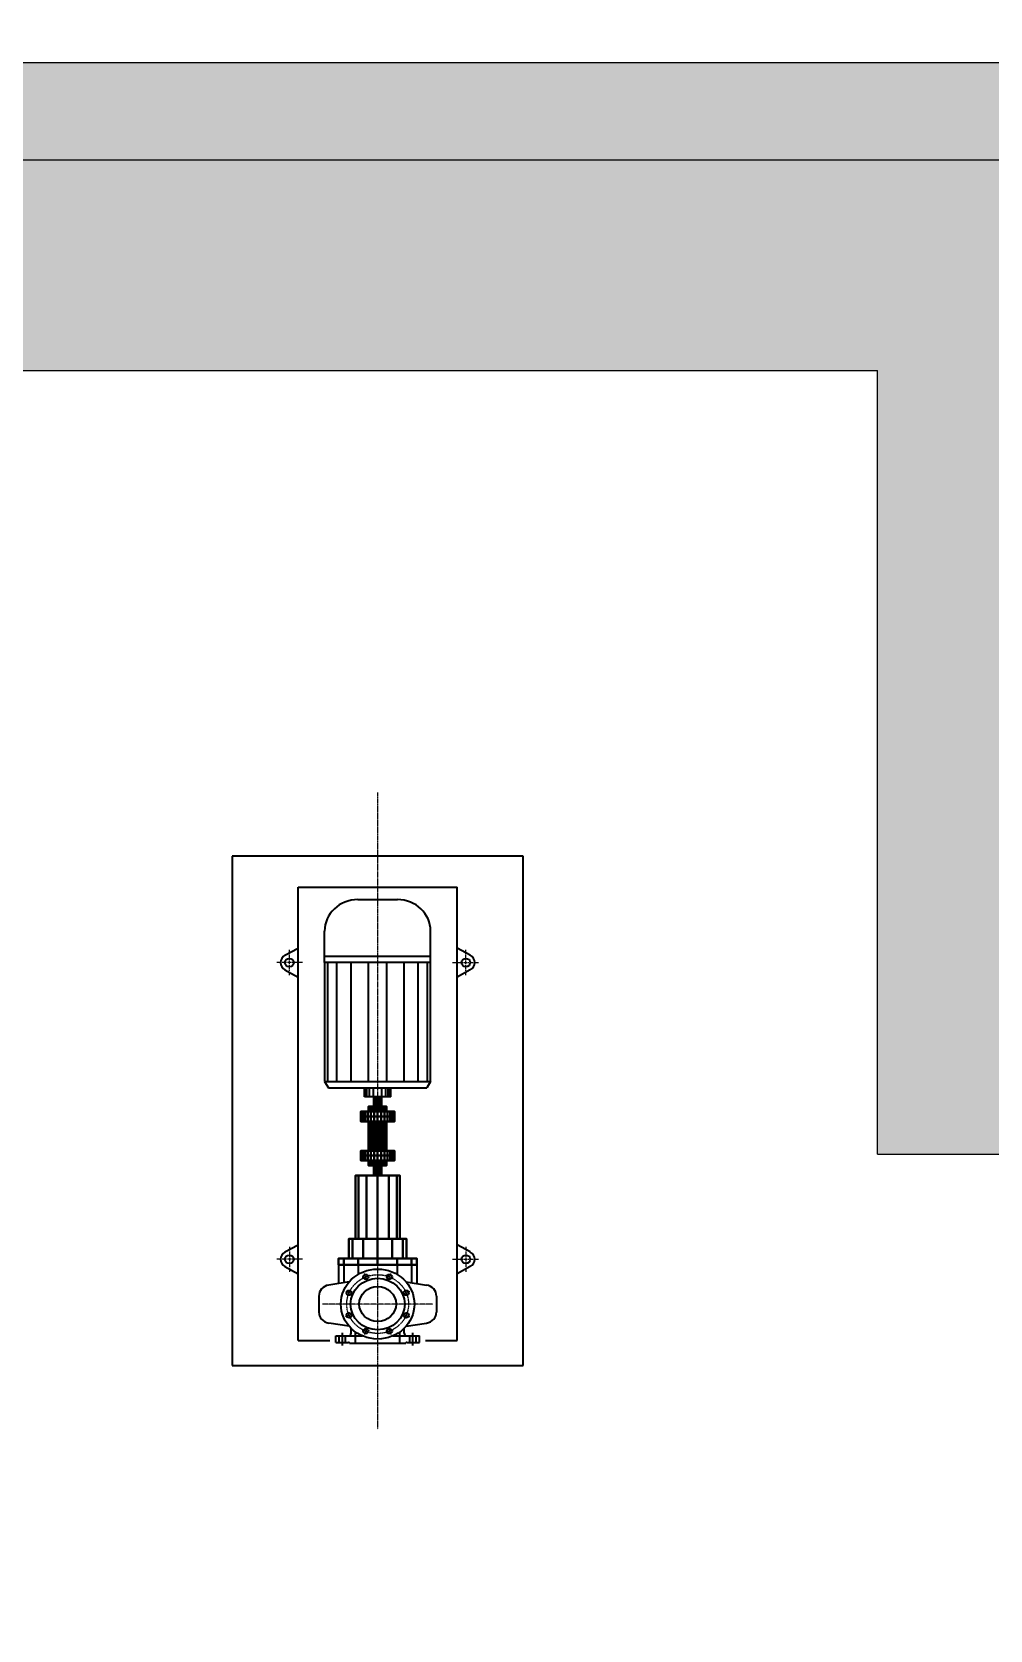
# Model space of a CAD drawing. Extents: x -12047294 to -5625356, y -1456591 to -622873.
# Drawn here: x -5758884 to -5755463, y -691948 to -686239 of the extents above; entities that cross this region are included whole.
import ezdxf

# ---------------------------------------------------------------- set-up
doc = ezdxf.new("R2010")
doc.units = 0
doc.header["$LTSCALE"] = 10
doc.header["$MEASUREMENT"] = 0
doc.linetypes.add('CENTER', pattern=[2, 1.25, -0.25, 0.25, -0.25])
doc.linetypes.add('DASHDOT', pattern=[1, 0.5, -0.25, 0, -0.25])
for name, color, linetype in [('A-COLUMN', 10, 'Continuous'), ('A-COLUMNH', 252, 'Continuous'), ('A-LINE', 4, 'Continuous'), ('A-TEXTROOM-报建', 210, 'Continuous'), ('M-AREA', 156, 'Continuous'), ('M-W-EQUIP-MID', 156, 'DASHDOT')]:
    doc.layers.add(name, color=color, linetype=linetype)
doc.layers.add('M-W-EQUIP', color=156, linetype='Continuous', lineweight=35)

# ---------------------------------------------------------------- blocks, each defined once
blk = doc.blocks.new('A$C50D712EB')
at = {"layer": 'M-AREA'}
blk.add_lwpolyline([(-9230.2, -9300), (19468, -9300), (19468, 2250), (-9230.2, 2250)], close=True, dxfattribs=at)
blk = doc.blocks.new('A$C735E4828')
at = {"layer": 'M-W-EQUIP'}
for p, q in [((-1389.8, -1635.4), (-2429.8, -1635.4)), ((-2429.8, -1635.4), (-2429.8, -3455.4)), ((-1389.8, -3455.4), (-1389.8, -1635.4)), ((-2193.5, -1745.4), (-1626.2, -1745.4)), ((-2193.5, -3365.4), (-2193.5, -1745.4)), ((-1626.2, -3365.4), (-1626.2, -1745.4)), ((-1980.8, -1790.4), (-1838.8, -1790.4)), ((-2099.1, -2015.6), (-2099.1, -1903)), ((-1720.5, -2015.6), (-1720.5, -1903)), ((-2240.7, -1989.4), (-2193.5, -1963.4)), ((-1720.5, -1993.1), (-2099.1, -1993.1)), ((-1578.9, -1989.4), (-1626.2, -1963.4)), ((-2240.7, -2041.3), (-2193.5, -2067.3)), ((-1720.5, -2015.6), (-2099.1, -2015.6)), ((-2099.1, -2015.6), (-2099.1, -2440)), ((-2087.9, -2440), (-2087.9, -2015.6)), ((-2055, -2440), (-2055, -2015.6)), ((-2004.6, -2440), (-2004.6, -2015.6)), ((-1942.7, -2440), (-1942.7, -2015.6)), ((-1876.9, -2440), (-1876.9, -2015.6)), ((-1815.1, -2440), (-1815.1, -2015.6)), ((-1764.7, -2440), (-1764.7, -2015.6)), ((-1731.8, -2440), (-1731.8, -2015.6)), ((-1720.5, -2440), (-1720.5, -2015.6)), ((-1578.9, -2041.3), (-1626.2, -2067.3)), ((-2099.1, -2440), (-1720.5, -2440)), ((-2099.1, -2440), (-2085.2, -2462.5)), ((-1720.5, -2440), (-1734.4, -2462.5)), ((-2085.2, -2462.5), (-1734.4, -2462.5)), ((-1957.1, -2494.7), (-1957.1, -2462.5)), ((-1862.5, -2494.7), (-1957.1, -2494.7)), ((-1953.8, -2494.7), (-1953.8, -2462.5)), ((-1948, -2494.7), (-1948, -2462.5)), ((-1938.5, -2494.7), (-1938.5, -2462.5)), ((-1924.9, -2494.7), (-1924.9, -2462.5)), ((-1894.7, -2494.7), (-1894.7, -2462.5)), ((-1881.1, -2494.7), (-1881.1, -2462.5)), ((-1871.7, -2494.7), (-1871.7, -2462.5)), ((-1865.8, -2494.7), (-1865.8, -2462.5)), ((-1862.5, -2494.7), (-1862.5, -2462.5)), ((-2240.7, -3049.4), (-2193.5, -3023.4)), ((-1578.9, -3049.4), (-1626.2, -3023.4)), ((-2240.7, -3101.3), (-2193.5, -3127.3)), ((-2049.8, -3095.4), (-2049.8, -3162.1)), ((-2031, -3095.4), (-2031, -3159.2)), ((-1979.8, -3095.4), (-1979.8, -3129.6)), ((-1839.8, -3095.4), (-1839.8, -3129.6)), ((-1788.6, -3095.4), (-1788.6, -3159.2)), ((-1769.8, -3095.4), (-1769.8, -3162.1)), ((-1578.9, -3101.3), (-1626.2, -3127.3)), ((-2011.4, -3156.2), (-2084.6, -3167.4)), ((-1808.2, -3156.2), (-1735, -3167.4)), ((-2119.9, -3206.9), (-2119.9, -3263.8)), ((-2119.9, -3206.9), (-2119.9, -3263.8)), ((-1699.7, -3206.9), (-1699.7, -3263.8)), ((-2011.4, -3314.5), (-2084.6, -3303.3)), ((-1808.2, -3314.5), (-1735, -3303.3)), ((-2193.5, -3365.4), (-2080.5, -3365.4)), ((-2059.5, -3349.4), (-1963.7, -3349.4)), ((-2059.5, -3372.4), (-2059.5, -3349.4)), ((-2047.4, -3372.4), (-2047.4, -3349.4)), ((-2035.9, -3383.9), (-2035.9, -3337.9)), ((-2024.3, -3372.4), (-2024.3, -3349.4)), ((-2004.4, -3339.4), (-2004.4, -3322.1)), ((-1988.6, -3375.4), (-1988.6, -3335.4)), ((-1856, -3349.4), (-1760.1, -3349.4)), ((-1831, -3375.4), (-1831, -3335.4)), ((-1815.3, -3339.4), (-1815.3, -3322.1)), ((-1795.3, -3372.4), (-1795.3, -3349.4)), ((-1783.8, -3383.9), (-1783.8, -3337.9)), ((-1772.2, -3372.4), (-1772.2, -3349.4)), ((-1760.1, -3372.4), (-1760.1, -3349.4)), ((-1739.1, -3365.4), (-1626.2, -3365.4)), ((-2059.5, -3372.4), (-2013.8, -3372.4)), ((-2010.7, -3375.4), (-1809, -3375.4)), ((-1805.8, -3372.4), (-1760.1, -3372.4)), ((-2429.8, -3455.4), (-1389.8, -3455.4))]:
    blk.add_line(p, q, dxfattribs=at)
for centre, major_axis, start_param, end_param in [((-1980.8, -1903), (-118.3, 0), -1.570796, 0), ((-1838.8, -1903), (-118.3, 0), 3.141593, 4.712389), ((-2225, -2015.4), (31.5, 0), 2.094395, 4.18879), ((-1594.7, -2015.4), (31.5, 0), -1.047198, 1.047198), ((-2225, -2015.4), (-15.8, 0), 3.141593, 9.424778), ((-1594.7, -2015.4), (-15.8, 0), 3.141593, 9.424778), ((-2225, -3075.4), (31.5, 0), 2.094395, 4.18879), ((-2225, -3075.4), (-15.8, 0), 3.141593, 9.424778), ((-1594.7, -3075.4), (31.5, 0), -1.047198, 1.047198), ((-1909.8, -3235.4), (-131.3, 0), 3.141593, 9.424778), ((-1952, -3138.3), (-9.19, 0), 3.141593, 9.424778), ((-2077.9, -3206.9), (-42, 0), -1.410876, 0), ((-1909.8, -3235.4), (-96.6, 0), 3.141593, 9.424778), ((-1741.7, -3206.9), (42, 0), 0, 1.410876), ((-2077.9, -3263.8), (42, 0), 3.141593, 4.552468), ((-1741.7, -3263.8), (-42, 0), 1.730717, 3.141593), ((-2014.9, -3339.4), (-10.5, 0), 1.570796, 3.141593), ((-1952, -3332.4), (-9.19, 0), 3.141593, 9.424778), ((-1804.8, -3339.4), (10.5, 0), 3.141593, 4.712389), ((-2013.8, -3375.4), (3.15, 0), 0, 1.570796), ((-1805.8, -3375.4), (-3.15, 0), -1.570796, 0)]:
    blk.add_ellipse(centre, major_axis=major_axis, ratio=0.951923, start_param=start_param, end_param=end_param, dxfattribs=at)
for centre, major_axis in [((-1594.7, -3075.4), (15.8, 0)), ((-1867.6, -3138.3), (9.19, 0)), ((-2011.7, -3195.2), (9.19, 0)), ((-1909.8, -3235.4), (65.7, 0)), ((-1807.9, -3195.2), (9.19, 0)), ((-2011.7, -3275.5), (9.19, 0)), ((-1807.9, -3275.5), (9.19, 0)), ((-1867.6, -3332.4), (9.19, 0))]:
    blk.add_ellipse(centre, major_axis=major_axis, ratio=0.951923, dxfattribs=at)
for points in [[(-1921.7, -2494.7), (-1921.7, -2530), (-1923.5, -2530), (-1923.5, -2494.7)], [(-1923.5, -2494.7), (-1923.5, -2530), (-1922.9, -2530), (-1922.9, -2494.7)], [(-1922.9, -2494.7), (-1922.9, -2530), (-1920, -2530), (-1920, -2494.7)], [(-1917.9, -2494.7), (-1917.9, -2530), (-1921.7, -2530), (-1921.7, -2494.7)], [(-1920, -2494.7), (-1920, -2530), (-1915.4, -2530), (-1915.4, -2494.7)], [(-1912.7, -2494.7), (-1912.7, -2530), (-1917.9, -2530), (-1917.9, -2494.7)], [(-1915.4, -2494.7), (-1915.4, -2530), (-1909.8, -2530), (-1909.8, -2494.7)], [(-1907, -2494.7), (-1907, -2530), (-1912.7, -2530), (-1912.7, -2494.7)], [(-1909.8, -2494.7), (-1909.8, -2530), (-1904.2, -2530), (-1904.2, -2494.7)], [(-1901.7, -2494.7), (-1901.7, -2530), (-1907, -2530), (-1907, -2494.7)], [(-1904.2, -2494.7), (-1904.2, -2530), (-1899.6, -2530), (-1899.6, -2494.7)], [(-1897.9, -2494.7), (-1897.9, -2530), (-1901.7, -2530), (-1901.7, -2494.7)], [(-1899.6, -2494.7), (-1899.6, -2530), (-1896.7, -2530), (-1896.7, -2494.7)], [(-1896.1, -2494.7), (-1896.1, -2530), (-1897.9, -2530), (-1897.9, -2494.7)], [(-1896.7, -2494.7), (-1896.7, -2530), (-1896.1, -2530), (-1896.1, -2494.7)], [(-1937.8, -2547.7), (-1961.9, -2547.7), (-1969.6, -2547.7), (-1941.9, -2547.7)], [(-1941.9, -2547.7), (-1969.6, -2547.7), (-1967, -2547.7), (-1940.5, -2547.7)], [(-1969.6, -2547.7), (-1969.6, -2565.4), (-1967, -2565.4), (-1967, -2547.7)], [(-1961.9, -2547.7), (-1961.9, -2565.4), (-1969.6, -2565.4), (-1969.6, -2547.7)], [(-1969.6, -2565.4), (-1969.6, -2583), (-1967, -2583), (-1967, -2565.4)], [(-1961.9, -2565.4), (-1961.9, -2583), (-1969.6, -2583), (-1969.6, -2565.4)], [(-1940.5, -2547.7), (-1967, -2547.7), (-1954.5, -2547.7), (-1933.8, -2547.7)], [(-1967, -2547.7), (-1967, -2565.4), (-1954.5, -2565.4), (-1954.5, -2547.7)], [(-1967, -2565.4), (-1967, -2583), (-1954.5, -2583), (-1954.5, -2565.4)], [(-1945.2, -2547.7), (-1945.2, -2565.4), (-1961.9, -2565.4), (-1961.9, -2547.7)], [(-1928.8, -2547.7), (-1945.2, -2547.7), (-1961.9, -2547.7), (-1937.8, -2547.7)], [(-1945.2, -2565.4), (-1945.2, -2583), (-1961.9, -2583), (-1961.9, -2565.4)], [(-1933.8, -2547.7), (-1954.5, -2547.7), (-1934.3, -2547.7), (-1923, -2547.7)], [(-1954.5, -2547.7), (-1954.5, -2565.4), (-1934.3, -2565.4), (-1934.3, -2547.7)], [(-1954.5, -2565.4), (-1954.5, -2583), (-1934.3, -2583), (-1934.3, -2565.4)], [(-1916.5, -2547.7), (-1922.3, -2547.7), (-1945.2, -2547.7), (-1928.8, -2547.7)], [(-1922.3, -2547.7), (-1922.3, -2565.4), (-1945.2, -2565.4), (-1945.2, -2547.7)], [(-1922.3, -2565.4), (-1922.3, -2583), (-1945.2, -2583), (-1945.2, -2565.4)], [(-1937.8, -2530), (-1937.8, -2547.7), (-1941.9, -2547.7), (-1941.9, -2530)], [(-1941.9, -2530), (-1941.9, -2547.7), (-1940.5, -2547.7), (-1940.5, -2530)], [(-1921.7, -2530), (-1937.8, -2530), (-1941.9, -2530), (-1923.5, -2530)], [(-1923.5, -2530), (-1941.9, -2530), (-1940.5, -2530), (-1922.9, -2530)], [(-1940.5, -2530), (-1940.5, -2547.7), (-1933.8, -2547.7), (-1933.8, -2530)], [(-1922.9, -2530), (-1940.5, -2530), (-1933.8, -2530), (-1920, -2530)], [(-1928.8, -2530), (-1928.8, -2547.7), (-1937.8, -2547.7), (-1937.8, -2530)], [(-1917.9, -2530), (-1928.8, -2530), (-1937.8, -2530), (-1921.7, -2530)], [(-1923, -2547.7), (-1934.3, -2547.7), (-1909.8, -2547.7)], [(-1934.3, -2547.7), (-1934.3, -2565.4), (-1909.8, -2565.4), (-1909.8, -2547.7)], [(-1934.3, -2565.4), (-1934.3, -2583), (-1909.8, -2583), (-1909.8, -2565.4)], [(-1933.8, -2530), (-1933.8, -2547.7), (-1923, -2547.7), (-1923, -2530)], [(-1920, -2530), (-1933.8, -2530), (-1923, -2530), (-1915.4, -2530)], [(-1916.5, -2530), (-1916.5, -2547.7), (-1928.8, -2547.7), (-1928.8, -2530)], [(-1912.7, -2530), (-1916.5, -2530), (-1928.8, -2530), (-1917.9, -2530)], [(-1923, -2530), (-1923, -2547.7), (-1909.8, -2547.7), (-1909.8, -2530)], [(-1915.4, -2530), (-1923, -2530), (-1909.8, -2530)], [(-1903.1, -2547.7), (-1897.3, -2547.7), (-1922.3, -2547.7), (-1916.5, -2547.7)], [(-1897.3, -2547.7), (-1897.3, -2565.4), (-1922.3, -2565.4), (-1922.3, -2547.7)], [(-1897.3, -2565.4), (-1897.3, -2583), (-1922.3, -2583), (-1922.3, -2565.4)], [(-1907, -2530), (-1903.1, -2530), (-1916.5, -2530), (-1912.7, -2530)], [(-1903.1, -2530), (-1903.1, -2547.7), (-1916.5, -2547.7), (-1916.5, -2530)], [(-1909.8, -2530), (-1909.8, -2530), (-1896.7, -2530), (-1904.2, -2530)], [(-1909.8, -2530), (-1909.8, -2547.7), (-1896.7, -2547.7), (-1896.7, -2530)], [(-1909.8, -2547.7), (-1909.8, -2547.7), (-1885.4, -2547.7), (-1896.7, -2547.7)], [(-1909.8, -2547.7), (-1909.8, -2565.4), (-1885.4, -2565.4), (-1885.4, -2547.7)], [(-1909.8, -2565.4), (-1909.8, -2583), (-1885.4, -2583), (-1885.4, -2565.4)], [(-1901.7, -2530), (-1890.8, -2530), (-1903.1, -2530), (-1907, -2530)], [(-1904.2, -2530), (-1896.7, -2530), (-1885.8, -2530), (-1899.6, -2530)], [(-1890.8, -2530), (-1890.8, -2547.7), (-1903.1, -2547.7), (-1903.1, -2530)], [(-1890.8, -2547.7), (-1874.5, -2547.7), (-1897.3, -2547.7), (-1903.1, -2547.7)], [(-1897.9, -2530), (-1881.8, -2530), (-1890.8, -2530), (-1901.7, -2530)], [(-1899.6, -2530), (-1885.8, -2530), (-1879.1, -2530), (-1896.7, -2530)], [(-1896.1, -2530), (-1877.7, -2530), (-1881.8, -2530), (-1897.9, -2530)], [(-1874.5, -2547.7), (-1874.5, -2565.4), (-1897.3, -2565.4), (-1897.3, -2547.7)], [(-1874.5, -2565.4), (-1874.5, -2583), (-1897.3, -2583), (-1897.3, -2565.4)], [(-1896.7, -2530), (-1879.1, -2530), (-1877.7, -2530), (-1896.1, -2530)], [(-1896.7, -2530), (-1896.7, -2547.7), (-1885.8, -2547.7), (-1885.8, -2530)], [(-1896.7, -2547.7), (-1885.4, -2547.7), (-1865.1, -2547.7), (-1885.8, -2547.7)], [(-1881.8, -2530), (-1881.8, -2547.7), (-1890.8, -2547.7), (-1890.8, -2530)], [(-1881.8, -2547.7), (-1857.7, -2547.7), (-1874.5, -2547.7), (-1890.8, -2547.7)], [(-1885.8, -2530), (-1885.8, -2547.7), (-1879.1, -2547.7), (-1879.1, -2530)], [(-1885.8, -2547.7), (-1865.1, -2547.7), (-1852.6, -2547.7), (-1879.1, -2547.7)], [(-1885.4, -2547.7), (-1885.4, -2565.4), (-1865.1, -2565.4), (-1865.1, -2547.7)], [(-1885.4, -2565.4), (-1885.4, -2583), (-1865.1, -2583), (-1865.1, -2565.4)], [(-1877.7, -2530), (-1877.7, -2547.7), (-1881.8, -2547.7), (-1881.8, -2530)], [(-1877.7, -2547.7), (-1850, -2547.7), (-1857.7, -2547.7), (-1881.8, -2547.7)], [(-1879.1, -2530), (-1879.1, -2547.7), (-1877.7, -2547.7), (-1877.7, -2530)], [(-1879.1, -2547.7), (-1852.6, -2547.7), (-1850, -2547.7), (-1877.7, -2547.7)], [(-1857.7, -2547.7), (-1857.7, -2565.4), (-1874.5, -2565.4), (-1874.5, -2547.7)], [(-1857.7, -2565.4), (-1857.7, -2583), (-1874.5, -2583), (-1874.5, -2565.4)], [(-1865.1, -2547.7), (-1865.1, -2565.4), (-1852.6, -2565.4), (-1852.6, -2547.7)], [(-1865.1, -2565.4), (-1865.1, -2583), (-1852.6, -2583), (-1852.6, -2565.4)], [(-1850, -2547.7), (-1850, -2565.4), (-1857.7, -2565.4), (-1857.7, -2547.7)], [(-1850, -2565.4), (-1850, -2583), (-1857.7, -2583), (-1857.7, -2565.4)], [(-1852.6, -2547.7), (-1852.6, -2565.4), (-1850, -2565.4), (-1850, -2547.7)], [(-1852.6, -2565.4), (-1852.6, -2583), (-1850, -2583), (-1850, -2565.4)], [(-1961.9, -2583), (-1937.8, -2583), (-1941.9, -2583), (-1969.6, -2583)], [(-1969.6, -2583), (-1941.9, -2583), (-1940.5, -2583), (-1967, -2583)], [(-1967, -2583), (-1940.5, -2583), (-1933.8, -2583), (-1954.5, -2583)], [(-1945.2, -2583), (-1928.8, -2583), (-1937.8, -2583), (-1961.9, -2583)], [(-1954.5, -2583), (-1933.8, -2583), (-1923, -2583), (-1934.3, -2583)], [(-1922.3, -2583), (-1916.5, -2583), (-1928.8, -2583), (-1945.2, -2583)], [(-1937.8, -2583), (-1937.8, -2687.5), (-1941.9, -2687.5), (-1941.9, -2583)], [(-1941.9, -2583), (-1941.9, -2687.5), (-1940.5, -2687.5), (-1940.5, -2583)], [(-1940.5, -2583), (-1940.5, -2687.5), (-1933.8, -2687.5), (-1933.8, -2583)], [(-1928.8, -2583), (-1928.8, -2687.5), (-1937.8, -2687.5), (-1937.8, -2583)], [(-1934.3, -2583), (-1923, -2583), (-1909.8, -2583)], [(-1933.8, -2583), (-1933.8, -2687.5), (-1923, -2687.5), (-1923, -2583)], [(-1916.5, -2583), (-1916.5, -2687.5), (-1928.8, -2687.5), (-1928.8, -2583)], [(-1923, -2583), (-1923, -2687.5), (-1909.8, -2687.5), (-1909.8, -2583)], [(-1897.3, -2583), (-1903.1, -2583), (-1916.5, -2583), (-1922.3, -2583)], [(-1903.1, -2583), (-1903.1, -2687.5), (-1916.5, -2687.5), (-1916.5, -2583)], [(-1909.8, -2583), (-1909.8, -2583), (-1896.7, -2583), (-1885.4, -2583)], [(-1909.8, -2583), (-1909.8, -2687.5), (-1896.7, -2687.5), (-1896.7, -2583)], [(-1890.8, -2583), (-1890.8, -2687.5), (-1903.1, -2687.5), (-1903.1, -2583)], [(-1874.5, -2583), (-1890.8, -2583), (-1903.1, -2583), (-1897.3, -2583)], [(-1885.4, -2583), (-1896.7, -2583), (-1885.8, -2583), (-1865.1, -2583)], [(-1896.7, -2583), (-1896.7, -2687.5), (-1885.8, -2687.5), (-1885.8, -2583)], [(-1857.7, -2583), (-1881.8, -2583), (-1890.8, -2583), (-1874.5, -2583)], [(-1881.8, -2583), (-1881.8, -2687.5), (-1890.8, -2687.5), (-1890.8, -2583)], [(-1865.1, -2583), (-1885.8, -2583), (-1879.1, -2583), (-1852.6, -2583)], [(-1885.8, -2583), (-1885.8, -2687.5), (-1879.1, -2687.5), (-1879.1, -2583)], [(-1850, -2583), (-1877.7, -2583), (-1881.8, -2583), (-1857.7, -2583)], [(-1877.7, -2583), (-1877.7, -2687.5), (-1881.8, -2687.5), (-1881.8, -2583)], [(-1852.6, -2583), (-1879.1, -2583), (-1877.7, -2583), (-1850, -2583)], [(-1879.1, -2583), (-1879.1, -2687.5), (-1877.7, -2687.5), (-1877.7, -2583)], [(-1941.9, -2687.5), (-1969.6, -2687.5), (-1967, -2687.5), (-1940.5, -2687.5)], [(-1937.8, -2687.5), (-1961.9, -2687.5), (-1969.6, -2687.5), (-1941.9, -2687.5)], [(-1969.6, -2687.5), (-1969.6, -2705.2), (-1967, -2705.2), (-1967, -2687.5)], [(-1961.9, -2687.5), (-1961.9, -2705.2), (-1969.6, -2705.2), (-1969.6, -2687.5)], [(-1969.6, -2705.2), (-1969.6, -2722.8), (-1967, -2722.8), (-1967, -2705.2)], [(-1961.9, -2705.2), (-1961.9, -2722.8), (-1969.6, -2722.8), (-1969.6, -2705.2)], [(-1969.6, -2722.8), (-1941.9, -2722.8), (-1940.5, -2722.8), (-1967, -2722.8)], [(-1961.9, -2722.8), (-1937.8, -2722.8), (-1941.9, -2722.8), (-1969.6, -2722.8)], [(-1940.5, -2687.5), (-1967, -2687.5), (-1954.5, -2687.5), (-1933.8, -2687.5)], [(-1967, -2687.5), (-1967, -2705.2), (-1954.5, -2705.2), (-1954.5, -2687.5)], [(-1967, -2705.2), (-1967, -2722.8), (-1954.5, -2722.8), (-1954.5, -2705.2)], [(-1967, -2722.8), (-1940.5, -2722.8), (-1933.8, -2722.8), (-1954.5, -2722.8)], [(-1945.2, -2687.5), (-1945.2, -2705.2), (-1961.9, -2705.2), (-1961.9, -2687.5)], [(-1928.8, -2687.5), (-1945.2, -2687.5), (-1961.9, -2687.5), (-1937.8, -2687.5)], [(-1945.2, -2705.2), (-1945.2, -2722.8), (-1961.9, -2722.8), (-1961.9, -2705.2)], [(-1945.2, -2722.8), (-1928.8, -2722.8), (-1937.8, -2722.8), (-1961.9, -2722.8)], [(-1933.8, -2687.5), (-1954.5, -2687.5), (-1934.3, -2687.5), (-1923, -2687.5)], [(-1954.5, -2687.5), (-1954.5, -2705.2), (-1934.3, -2705.2), (-1934.3, -2687.5)], [(-1954.5, -2705.2), (-1954.5, -2722.8), (-1934.3, -2722.8), (-1934.3, -2705.2)], [(-1954.5, -2722.8), (-1933.8, -2722.8), (-1923, -2722.8), (-1934.3, -2722.8)], [(-1916.5, -2687.5), (-1922.3, -2687.5), (-1945.2, -2687.5), (-1928.8, -2687.5)], [(-1922.3, -2687.5), (-1922.3, -2705.2), (-1945.2, -2705.2), (-1945.2, -2687.5)], [(-1922.3, -2705.2), (-1922.3, -2722.8), (-1945.2, -2722.8), (-1945.2, -2705.2)], [(-1922.3, -2722.8), (-1916.5, -2722.8), (-1928.8, -2722.8), (-1945.2, -2722.8)], [(-1937.8, -2722.8), (-1937.8, -2740.5), (-1941.9, -2740.5), (-1941.9, -2722.8)], [(-1941.9, -2722.8), (-1941.9, -2740.5), (-1940.5, -2740.5), (-1940.5, -2722.8)], [(-1941.9, -2740.5), (-1923.5, -2740.5), (-1922.9, -2740.5), (-1940.5, -2740.5)], [(-1937.8, -2740.5), (-1921.7, -2740.5), (-1923.5, -2740.5), (-1941.9, -2740.5)], [(-1940.5, -2722.8), (-1940.5, -2740.5), (-1933.8, -2740.5), (-1933.8, -2722.8)], [(-1940.5, -2740.5), (-1922.9, -2740.5), (-1920, -2740.5), (-1933.8, -2740.5)], [(-1928.8, -2722.8), (-1928.8, -2740.5), (-1937.8, -2740.5), (-1937.8, -2722.8)], [(-1928.8, -2740.5), (-1917.9, -2740.5), (-1921.7, -2740.5), (-1937.8, -2740.5)], [(-1923, -2687.5), (-1934.3, -2687.5), (-1909.8, -2687.5)], [(-1934.3, -2687.5), (-1934.3, -2705.2), (-1909.8, -2705.2), (-1909.8, -2687.5)], [(-1934.3, -2705.2), (-1934.3, -2722.8), (-1909.8, -2722.8), (-1909.8, -2705.2)], [(-1934.3, -2722.8), (-1923, -2722.8), (-1909.8, -2722.8)], [(-1933.8, -2722.8), (-1933.8, -2740.5), (-1923, -2740.5), (-1923, -2722.8)], [(-1933.8, -2740.5), (-1920, -2740.5), (-1915.4, -2740.5), (-1923, -2740.5)], [(-1916.5, -2722.8), (-1916.5, -2740.5), (-1928.8, -2740.5), (-1928.8, -2722.8)], [(-1916.5, -2740.5), (-1912.7, -2740.5), (-1917.9, -2740.5), (-1928.8, -2740.5)], [(-1921.7, -2740.5), (-1921.7, -2775.8), (-1923.5, -2775.8), (-1923.5, -2740.5)], [(-1923.5, -2740.5), (-1923.5, -2775.8), (-1922.9, -2775.8), (-1922.9, -2740.5)], [(-1923, -2722.8), (-1923, -2740.5), (-1909.8, -2740.5), (-1909.8, -2722.8)], [(-1923, -2740.5), (-1915.4, -2740.5), (-1909.8, -2740.5)], [(-1922.9, -2740.5), (-1922.9, -2775.8), (-1920, -2775.8), (-1920, -2740.5)], [(-1903.1, -2687.5), (-1897.3, -2687.5), (-1922.3, -2687.5), (-1916.5, -2687.5)], [(-1897.3, -2687.5), (-1897.3, -2705.2), (-1922.3, -2705.2), (-1922.3, -2687.5)], [(-1897.3, -2705.2), (-1897.3, -2722.8), (-1922.3, -2722.8), (-1922.3, -2705.2)], [(-1897.3, -2722.8), (-1903.1, -2722.8), (-1916.5, -2722.8), (-1922.3, -2722.8)], [(-1917.9, -2740.5), (-1917.9, -2775.8), (-1921.7, -2775.8), (-1921.7, -2740.5)], [(-1920, -2740.5), (-1920, -2775.8), (-1915.4, -2775.8), (-1915.4, -2740.5)], [(-1912.7, -2740.5), (-1912.7, -2775.8), (-1917.9, -2775.8), (-1917.9, -2740.5)], [(-1903.1, -2722.8), (-1903.1, -2740.5), (-1916.5, -2740.5), (-1916.5, -2722.8)], [(-1903.1, -2740.5), (-1907, -2740.5), (-1912.7, -2740.5), (-1916.5, -2740.5)], [(-1915.4, -2740.5), (-1915.4, -2775.8), (-1909.8, -2775.8), (-1909.8, -2740.5)], [(-1907, -2740.5), (-1907, -2775.8), (-1912.7, -2775.8), (-1912.7, -2740.5)], [(-1909.8, -2687.5), (-1909.8, -2687.5), (-1885.4, -2687.5), (-1896.7, -2687.5)], [(-1909.8, -2687.5), (-1909.8, -2705.2), (-1885.4, -2705.2), (-1885.4, -2687.5)], [(-1909.8, -2705.2), (-1909.8, -2722.8), (-1885.4, -2722.8), (-1885.4, -2705.2)], [(-1909.8, -2722.8), (-1909.8, -2722.8), (-1896.7, -2722.8), (-1885.4, -2722.8)], [(-1909.8, -2722.8), (-1909.8, -2740.5), (-1896.7, -2740.5), (-1896.7, -2722.8)], [(-1909.8, -2740.5), (-1909.8, -2775.8), (-1904.2, -2775.8), (-1904.2, -2740.5)], [(-1909.8, -2740.5), (-1909.8, -2740.5), (-1904.2, -2740.5), (-1896.7, -2740.5)], [(-1901.7, -2740.5), (-1901.7, -2775.8), (-1907, -2775.8), (-1907, -2740.5)], [(-1890.8, -2740.5), (-1901.7, -2740.5), (-1907, -2740.5), (-1903.1, -2740.5)], [(-1896.7, -2740.5), (-1904.2, -2740.5), (-1899.6, -2740.5), (-1885.8, -2740.5)], [(-1904.2, -2740.5), (-1904.2, -2775.8), (-1899.6, -2775.8), (-1899.6, -2740.5)], [(-1890.8, -2687.5), (-1874.5, -2687.5), (-1897.3, -2687.5), (-1903.1, -2687.5)], [(-1890.8, -2722.8), (-1890.8, -2740.5), (-1903.1, -2740.5), (-1903.1, -2722.8)], [(-1874.5, -2722.8), (-1890.8, -2722.8), (-1903.1, -2722.8), (-1897.3, -2722.8)], [(-1881.8, -2740.5), (-1897.9, -2740.5), (-1901.7, -2740.5), (-1890.8, -2740.5)], [(-1897.9, -2740.5), (-1897.9, -2775.8), (-1901.7, -2775.8), (-1901.7, -2740.5)], [(-1885.8, -2740.5), (-1899.6, -2740.5), (-1896.7, -2740.5), (-1879.1, -2740.5)], [(-1899.6, -2740.5), (-1899.6, -2775.8), (-1896.7, -2775.8), (-1896.7, -2740.5)], [(-1877.7, -2740.5), (-1896.1, -2740.5), (-1897.9, -2740.5), (-1881.8, -2740.5)], [(-1896.1, -2740.5), (-1896.1, -2775.8), (-1897.9, -2775.8), (-1897.9, -2740.5)], [(-1874.5, -2687.5), (-1874.5, -2705.2), (-1897.3, -2705.2), (-1897.3, -2687.5)], [(-1874.5, -2705.2), (-1874.5, -2722.8), (-1897.3, -2722.8), (-1897.3, -2705.2)], [(-1896.7, -2687.5), (-1885.4, -2687.5), (-1865.1, -2687.5), (-1885.8, -2687.5)], [(-1896.7, -2722.8), (-1896.7, -2740.5), (-1885.8, -2740.5), (-1885.8, -2722.8)], [(-1885.4, -2722.8), (-1896.7, -2722.8), (-1885.8, -2722.8), (-1865.1, -2722.8)], [(-1879.1, -2740.5), (-1896.7, -2740.5), (-1896.1, -2740.5), (-1877.7, -2740.5)], [(-1896.7, -2740.5), (-1896.7, -2775.8), (-1896.1, -2775.8), (-1896.1, -2740.5)], [(-1881.8, -2687.5), (-1857.7, -2687.5), (-1874.5, -2687.5), (-1890.8, -2687.5)], [(-1881.8, -2722.8), (-1881.8, -2740.5), (-1890.8, -2740.5), (-1890.8, -2722.8)], [(-1857.7, -2722.8), (-1881.8, -2722.8), (-1890.8, -2722.8), (-1874.5, -2722.8)], [(-1885.8, -2687.5), (-1865.1, -2687.5), (-1852.6, -2687.5), (-1879.1, -2687.5)], [(-1885.8, -2722.8), (-1885.8, -2740.5), (-1879.1, -2740.5), (-1879.1, -2722.8)], [(-1865.1, -2722.8), (-1885.8, -2722.8), (-1879.1, -2722.8), (-1852.6, -2722.8)], [(-1885.4, -2687.5), (-1885.4, -2705.2), (-1865.1, -2705.2), (-1865.1, -2687.5)], [(-1885.4, -2705.2), (-1885.4, -2722.8), (-1865.1, -2722.8), (-1865.1, -2705.2)], [(-1877.7, -2687.5), (-1850, -2687.5), (-1857.7, -2687.5), (-1881.8, -2687.5)], [(-1877.7, -2722.8), (-1877.7, -2740.5), (-1881.8, -2740.5), (-1881.8, -2722.8)], [(-1850, -2722.8), (-1877.7, -2722.8), (-1881.8, -2722.8), (-1857.7, -2722.8)], [(-1879.1, -2687.5), (-1852.6, -2687.5), (-1850, -2687.5), (-1877.7, -2687.5)], [(-1879.1, -2722.8), (-1879.1, -2740.5), (-1877.7, -2740.5), (-1877.7, -2722.8)], [(-1852.6, -2722.8), (-1879.1, -2722.8), (-1877.7, -2722.8), (-1850, -2722.8)], [(-1857.7, -2687.5), (-1857.7, -2705.2), (-1874.5, -2705.2), (-1874.5, -2687.5)], [(-1857.7, -2705.2), (-1857.7, -2722.8), (-1874.5, -2722.8), (-1874.5, -2705.2)], [(-1865.1, -2687.5), (-1865.1, -2705.2), (-1852.6, -2705.2), (-1852.6, -2687.5)], [(-1865.1, -2705.2), (-1865.1, -2722.8), (-1852.6, -2722.8), (-1852.6, -2705.2)], [(-1850, -2687.5), (-1850, -2705.2), (-1857.7, -2705.2), (-1857.7, -2687.5)], [(-1850, -2705.2), (-1850, -2722.8), (-1857.7, -2722.8), (-1857.7, -2705.2)], [(-1852.6, -2687.5), (-1852.6, -2705.2), (-1850, -2705.2), (-1850, -2687.5)], [(-1852.6, -2705.2), (-1852.6, -2722.8), (-1850, -2722.8), (-1850, -2705.2)], [(-1988.8, -2775.8), (-1988.8, -3002.5), (-1978.3, -3002.5), (-1978.3, -2775.8)], [(-1978.3, -2775.8), (-1978.3, -3002.5), (-1988.8, -3002.5), (-1988.8, -2775.8)], [(-1927.9, -2775.8), (-1988.8, -2775.8), (-1978.3, -2775.8), (-1925.5, -2775.8)], [(-1925.5, -2775.8), (-1978.3, -2775.8), (-1988.8, -2775.8), (-1927.9, -2775.8)], [(-1978.3, -2775.8), (-1978.3, -3002.5), (-1949.3, -3002.5), (-1949.3, -2775.8)], [(-1949.3, -2775.8), (-1949.3, -3002.5), (-1978.3, -3002.5), (-1978.3, -2775.8)], [(-1918.9, -2775.8), (-1949.3, -2775.8), (-1978.3, -2775.8), (-1925.5, -2775.8)], [(-1925.5, -2775.8), (-1978.3, -2775.8), (-1949.3, -2775.8), (-1918.9, -2775.8)], [(-1949.3, -2775.8), (-1949.3, -3002.5), (-1909.8, -3002.5), (-1909.8, -2775.8)], [(-1909.8, -2775.8), (-1909.8, -3002.5), (-1949.3, -3002.5), (-1949.3, -2775.8)], [(-1909.8, -2775.8), (-1909.8, -2775.8), (-1949.3, -2775.8), (-1918.9, -2775.8)], [(-1918.9, -2775.8), (-1949.3, -2775.8), (-1909.8, -2775.8)], [(-1900.8, -2775.8), (-1870.3, -2775.8), (-1909.8, -2775.8)], [(-1909.8, -2775.8), (-1909.8, -2775.8), (-1870.3, -2775.8), (-1900.8, -2775.8)], [(-1909.8, -2775.8), (-1909.8, -3002.5), (-1870.3, -3002.5), (-1870.3, -2775.8)], [(-1870.3, -2775.8), (-1870.3, -3002.5), (-1909.8, -3002.5), (-1909.8, -2775.8)], [(-1894.2, -2775.8), (-1841.4, -2775.8), (-1870.3, -2775.8), (-1900.8, -2775.8)], [(-1900.8, -2775.8), (-1870.3, -2775.8), (-1841.4, -2775.8), (-1894.2, -2775.8)], [(-1894.2, -2775.8), (-1841.4, -2775.8), (-1830.8, -2775.8), (-1891.7, -2775.8)], [(-1891.7, -2775.8), (-1830.8, -2775.8), (-1841.4, -2775.8), (-1894.2, -2775.8)], [(-1870.3, -2775.8), (-1870.3, -3002.5), (-1841.4, -3002.5), (-1841.4, -2775.8)], [(-1841.4, -2775.8), (-1841.4, -3002.5), (-1870.3, -3002.5), (-1870.3, -2775.8)], [(-1841.4, -2775.8), (-1841.4, -3002.5), (-1830.8, -3002.5), (-1830.8, -2775.8)], [(-1830.8, -2775.8), (-1830.8, -3002.5), (-1841.4, -3002.5), (-1841.4, -2775.8)], [(-1988.8, -3002.5), (-2013.2, -3002.5), (-1999.4, -3002.5), (-1978.3, -3002.5)], [(-1978.3, -3002.5), (-1999.4, -3002.5), (-2013.2, -3002.5), (-1988.8, -3002.5)], [(-2013.2, -3002.5), (-2013.2, -3072.1), (-1999.4, -3072.1), (-1999.4, -3002.5)], [(-1999.4, -3002.5), (-1999.4, -3072.1), (-2013.2, -3072.1), (-2013.2, -3002.5)], [(-1961.5, -3002.5), (-1961.5, -3072.1), (-1999.4, -3072.1), (-1999.4, -3002.5)], [(-1949.3, -3002.5), (-1961.5, -3002.5), (-1999.4, -3002.5), (-1978.3, -3002.5)], [(-1999.4, -3002.5), (-1999.4, -3072.1), (-1961.5, -3072.1), (-1961.5, -3002.5)], [(-1978.3, -3002.5), (-1999.4, -3002.5), (-1961.5, -3002.5), (-1949.3, -3002.5)], [(-1909.8, -3002.5), (-1909.8, -3072.1), (-1961.5, -3072.1), (-1961.5, -3002.5)], [(-1909.8, -3002.5), (-1909.8, -3002.5), (-1961.5, -3002.5), (-1949.3, -3002.5)], [(-1949.3, -3002.5), (-1961.5, -3002.5), (-1909.8, -3002.5)], [(-1961.5, -3002.5), (-1961.5, -3072.1), (-1909.8, -3072.1), (-1909.8, -3002.5)], [(-1858.1, -3002.5), (-1858.1, -3072.1), (-1909.8, -3072.1), (-1909.8, -3002.5)], [(-1870.3, -3002.5), (-1858.1, -3002.5), (-1909.8, -3002.5)], [(-1909.8, -3002.5), (-1909.8, -3072.1), (-1858.1, -3072.1), (-1858.1, -3002.5)], [(-1909.8, -3002.5), (-1909.8, -3002.5), (-1858.1, -3002.5), (-1870.3, -3002.5)], [(-1841.4, -3002.5), (-1820.3, -3002.5), (-1858.1, -3002.5), (-1870.3, -3002.5)], [(-1870.3, -3002.5), (-1858.1, -3002.5), (-1820.3, -3002.5), (-1841.4, -3002.5)], [(-1820.3, -3002.5), (-1820.3, -3072.1), (-1858.1, -3072.1), (-1858.1, -3002.5)], [(-1858.1, -3002.5), (-1858.1, -3072.1), (-1820.3, -3072.1), (-1820.3, -3002.5)], [(-1841.4, -3002.5), (-1820.3, -3002.5), (-1806.4, -3002.5), (-1830.8, -3002.5)], [(-1830.8, -3002.5), (-1806.4, -3002.5), (-1820.3, -3002.5), (-1841.4, -3002.5)], [(-1820.3, -3002.5), (-1820.3, -3072.1), (-1806.4, -3072.1), (-1806.4, -3002.5)], [(-1806.4, -3002.5), (-1806.4, -3072.1), (-1820.3, -3072.1), (-1820.3, -3002.5)], [(-2049.8, -3072.1), (-2049.8, -3095.4), (-2031, -3095.4), (-2031, -3072.1)], [(-2031, -3072.1), (-2031, -3095.4), (-2049.8, -3095.4), (-2049.8, -3072.1)], [(-2013.2, -3072.1), (-2049.8, -3072.1), (-2031, -3072.1), (-1999.4, -3072.1)], [(-1999.4, -3072.1), (-2031, -3072.1), (-2049.8, -3072.1), (-2013.2, -3072.1)], [(-1961.5, -3072.1), (-1979.8, -3072.1), (-2031, -3072.1), (-1999.4, -3072.1)], [(-1999.4, -3072.1), (-2031, -3072.1), (-1979.8, -3072.1), (-1961.5, -3072.1)], [(-1979.8, -3072.1), (-1979.8, -3095.4), (-2031, -3095.4), (-2031, -3072.1)], [(-2031, -3072.1), (-2031, -3095.4), (-1979.8, -3095.4), (-1979.8, -3072.1)], [(-1909.8, -3072.1), (-1909.8, -3095.4), (-1979.8, -3095.4), (-1979.8, -3072.1)], [(-1979.8, -3072.1), (-1979.8, -3095.4), (-1909.8, -3095.4), (-1909.8, -3072.1)], [(-1909.8, -3072.1), (-1909.8, -3072.1), (-1979.8, -3072.1), (-1961.5, -3072.1)], [(-1961.5, -3072.1), (-1979.8, -3072.1), (-1909.8, -3072.1)], [(-1858.1, -3072.1), (-1839.8, -3072.1), (-1909.8, -3072.1)], [(-1909.8, -3072.1), (-1909.8, -3072.1), (-1839.8, -3072.1), (-1858.1, -3072.1)], [(-1839.8, -3072.1), (-1839.8, -3095.4), (-1909.8, -3095.4), (-1909.8, -3072.1)], [(-1909.8, -3072.1), (-1909.8, -3095.4), (-1839.8, -3095.4), (-1839.8, -3072.1)], [(-1820.3, -3072.1), (-1788.6, -3072.1), (-1839.8, -3072.1), (-1858.1, -3072.1)], [(-1858.1, -3072.1), (-1839.8, -3072.1), (-1788.6, -3072.1), (-1820.3, -3072.1)], [(-1788.6, -3072.1), (-1788.6, -3095.4), (-1839.8, -3095.4), (-1839.8, -3072.1)], [(-1839.8, -3072.1), (-1839.8, -3095.4), (-1788.6, -3095.4), (-1788.6, -3072.1)], [(-1820.3, -3072.1), (-1788.6, -3072.1), (-1769.8, -3072.1), (-1806.4, -3072.1)], [(-1806.4, -3072.1), (-1769.8, -3072.1), (-1788.6, -3072.1), (-1820.3, -3072.1)], [(-1788.6, -3072.1), (-1788.6, -3095.4), (-1769.8, -3095.4), (-1769.8, -3072.1)], [(-1769.8, -3072.1), (-1769.8, -3095.4), (-1788.6, -3095.4), (-1788.6, -3072.1)]]:
    blk.add_3dface(points, dxfattribs=at)
at = {"layer": 'M-W-EQUIP-MID', "linetype": 'CENTER', "ltscale": 0.05}
for p, q in [((-1909.8, -1407.9), (-1909.8, -3682.9)), ((-1939.2, -3133.3), (-1964.8, -3143.4)), ((-1946.7, -3150.5), (-1957.3, -3126.2)), ((-1854.8, -3143.4), (-1880.4, -3133.3)), ((-1872.9, -3150.5), (-1862.3, -3126.2)), ((-1998.9, -3200.2), (-2024.5, -3190.1)), ((-2006.4, -3183), (-2017, -3207.4)), ((-1820.7, -3200.2), (-1795.1, -3190.1)), ((-1802.6, -3207.4), (-1813.2, -3183)), ((-1712.8, -3235.4), (-2106.8, -3235.4)), ((-1998.9, -3270.5), (-2024.5, -3280.6)), ((-2017, -3263.3), (-2006.4, -3287.7)), ((-1820.7, -3270.5), (-1795.1, -3280.6)), ((-1813.2, -3287.7), (-1802.6, -3263.3)), ((-1964.8, -3327.3), (-1939.2, -3337.4)), ((-1946.7, -3320.2), (-1957.3, -3344.6)), ((-1880.4, -3337.4), (-1854.8, -3327.3)), ((-1872.9, -3320.2), (-1862.3, -3344.6))]:
    blk.add_line(p, q, dxfattribs=at)
at = {"layer": 'M-W-EQUIP-MID', "linetype": 'CENTER'}
for p, q in [((-2225, -2060.4), (-2225, -1970.4)), ((-1594.7, -2060.4), (-1594.7, -1970.4)), ((-2177.7, -2015.4), (-2272.2, -2015.4)), ((-1641.9, -2015.4), (-1547.4, -2015.4)), ((-2177.7, -3075.4), (-2272.2, -3075.4)), ((-2225, -3030.4), (-2225, -3120.4)), ((-1641.9, -3075.4), (-1547.4, -3075.4)), ((-1594.7, -3030.4), (-1594.7, -3120.4))]:
    blk.add_line(p, q, dxfattribs=at)
at = {"layer": 'M-W-EQUIP-MID', "linetype": 'CENTER', "ltscale": 0.05}
blk.add_ellipse((-1909.8, -3235.4), major_axis=(-110.3, 0), ratio=0.951923, start_param=3.141593, end_param=9.424778, dxfattribs=at)
blk = doc.blocks.new('fdsDWqw#wFDS')
at = {"layer": 'A-COLUMNH'}
for points in [[(-14675, 23050), (-9975, 23050), (-9600, 23416.7), (-9600, 24150), (-14675, 24150)], [(-9600, 23416.7), (-9225, 23050), (-6875, 23050), (-6875, 24150), (-9600, 24150)], [(-9225, 20250), (-9225, 23050), (-9600, 23416.7), (-9975, 23050), (-9975, 20250)]]:
    blk.add_hatch(color=256, dxfattribs=at).paths.add_polyline_path(points)
at = {"layer": 'A-COLUMN'}
for p, q in [((-14675, 24150), (-9600, 24150)), ((-9600, 24150), (-6875, 24150)), ((-14675, 23050), (-9975, 23050)), ((-9975, 20250), (-9975, 23050)), ((-9975, 20250), (-9225, 20250))]:
    blk.add_line(p, q, dxfattribs=at)

msp = doc.modelspace()

# ---------------------------------------------------------------- hatches: boundary and pattern name
at = {"layer": 'A-TEXTROOM-报建'}
h = msp.add_hatch(dxfattribs=at)
h.set_pattern_fill('ANSI31', color=156, scale=300)
h.set_pattern_definition([(45, (6459.6, 7e-09), (-336.759605, 336.759605), [])])
edge = h.paths.add_edge_path(flags=16)
edge.add_arc((-5789890.1, -733372.9), 19800.3, 180.00002, 210.33182)
edge.add_line((-5806980, -743372.1), (-5798690.9, -743375))
edge.add_arc((-5798679.1, -768354), 24979, 71.82959, 90.02715, ccw=False)
edge.add_arc((-5798679.1, -768354), 24979, 46.40636, 71.82959, ccw=False)
edge.add_arc((-5761511.4, -729209.4), 29000, 226.55073, 235.72344)
edge.add_line((-5777843.9, -753173), (-5734626.5, -753172.4))
edge.add_line((-5734626.5, -753172.4), (-5734626.6, -742573))
edge.add_line((-5734626.6, -742573), (-5724090.3, -742573.2))
edge.add_line((-5724090.3, -742573.2), (-5724090.3, -706873))
edge.add_line((-5724090.3, -706873), (-5715090.4, -706873))
edge.add_line((-5715090.4, -706873), (-5715090.4, -697848.9))
edge.add_arc((-5806750.6, -701974.8), 91753, 2.577338, 4.963321)
edge.add_arc((-5757072.8, -697881.8), 41908, 5.26452, 17.9861)
edge.add_arc((-5817479.3, -718426.1), 105710, 18.467251, 21.437185)
edge.add_arc((-5747882, -689052.2), 30252, 17.82622, 40.55905)
edge.add_arc((-5746701.1, -686704.3), 27846.7, 38.4683, 72.82075)
edge.add_arc((-5793741.7, -821555.8), 170652.4, 71.1042, 72.756978)
edge.add_line((-5743156, -658573.2), (-5782091.3, -658573.2))
edge.add_line((-5782091.3, -658573.2), (-5782091.3, -664172.9))
edge.add_line((-5782091.3, -664172.9), (-5804290.4, -664172.9))
edge.add_line((-5804290.4, -664172.9), (-5804290.4, -680572.8))
edge.add_line((-5804290.4, -680572.8), (-5809690.4, -680572.8))
edge.add_line((-5809690.4, -680572.8), (-5809690.4, -733372.9))
h.paths.add_polyline_path([(-5821993.3, -644043.7), (-5678940.3, -644043.7), (-5678940.3, -767193.7), (-5821993.3, -767193.7)])

# ---------------------------------------------------------------- block references
for name, p in [('A$C50D712EB', (-5759457.7, -677396.4)), ('A$C735E4828', (-5755739.7, -687548.4))]:
    msp.add_blockref(name, p)
at = {"layer": 'A-LINE'}
msp.add_blockref('fdsDWqw#wFDS', (-5745889.7, -710498.4), dxfattribs=at)

doc.saveas('drawing.dxf')
